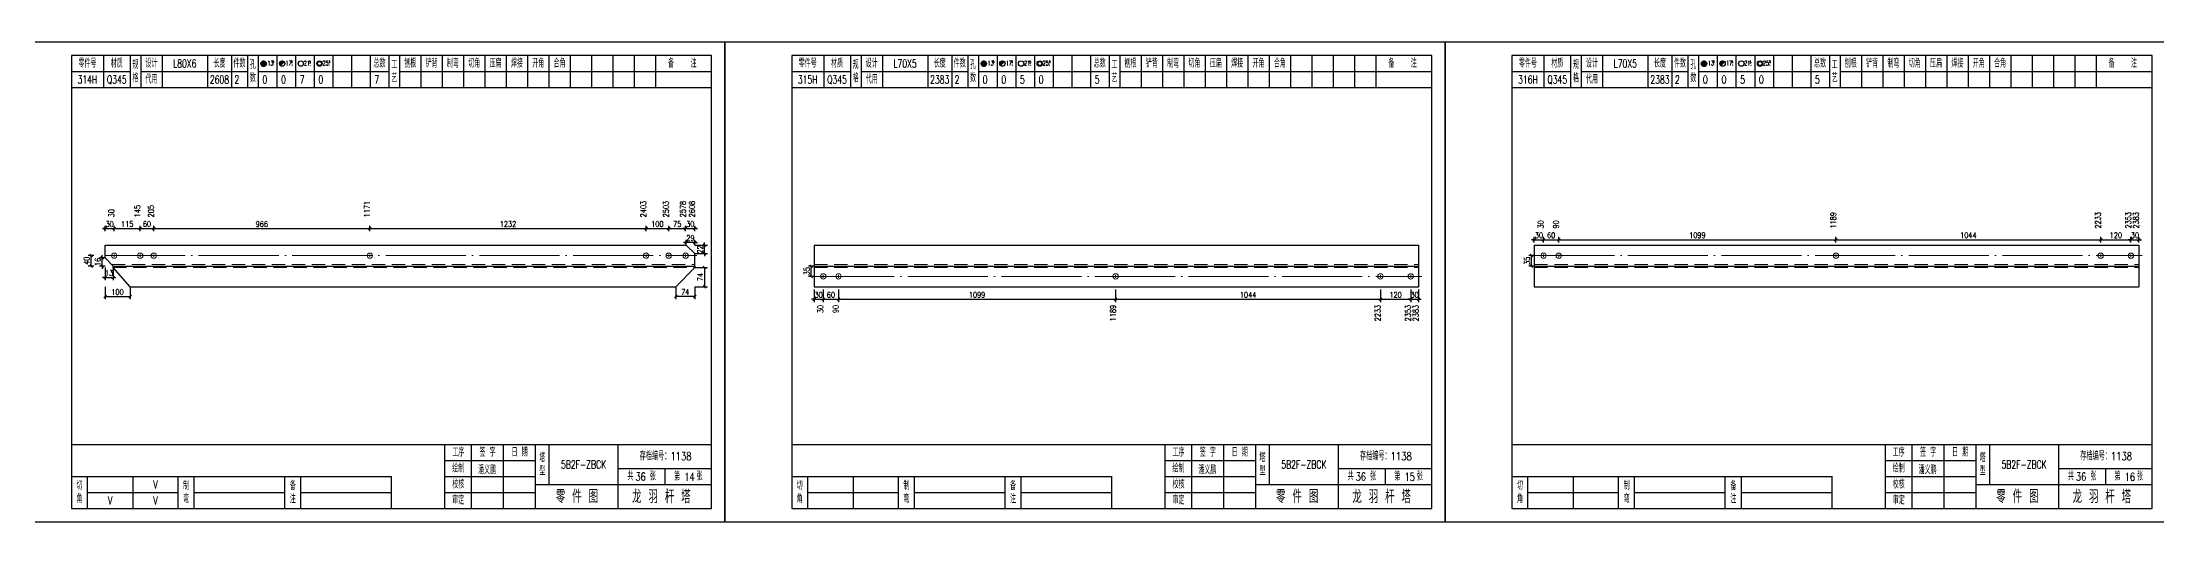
# Model space of a CAD drawing. Header units: millimetres. Extents: x 0 to 30240, y -10896 to -1348.
# Drawn here: x 3524 to 4317, y -2530 to -2350 of the extents above; entities that cross this region are included whole.
import ezdxf
from ezdxf.enums import TextEntityAlignment as Align

# ---------------------------------------------------------------- set-up
doc = ezdxf.new("R2010")
doc.units = ezdxf.units.MM
doc.header["$LTSCALE"] = 20
doc.header["$PDMODE"] = 1
doc.linetypes.add('DASHDOT2X', pattern=[1.75, 1.5, -0.125, 0, -0.125])
doc.linetypes.add('HIDDEN', pattern=[0.375, 0.25, -0.125])
for name, color, linetype, lineweight in [('1', 7, 'Continuous', 25), ('11', 3, 'Continuous', 13), ('2', 1, 'HIDDEN', 13), ('5', 1, 'Continuous', 13), ('7', 2, 'DASHDOT2X', 13)]:
    doc.layers.add(name, color=color, linetype=linetype, lineweight=lineweight)
doc.styles.get("Standard").update_dxf_attribs({"font": 'simplex', "width": 0.7, "bigfont": 'gbhzfs.shx'})
doc.styles.add('SYMBOL_TXT', font='txt.shx', dxfattribs={"width": 0.6})
doc.styles.add('TITLE_TXT', font='simplex.shx', dxfattribs={"width": 0.75, "height": 2.5, "bigfont": 'gbhzfs.shx'})
doc.dimstyles.get("Standard").update_dxf_attribs({"dimtxt": 2.1, "dimasz": 1, "dimexe": 1.05, "dimexo": 0, "dimgap": 0.63, "dimtad": 1, "dimzin": 0, "dimdsep": 46, "dimtxsty": 'standard', "dimblk": 'OBLIQUE', "dimblk1": 'OBLIQUE', "dimblk2": 'OBLIQUE', "dimcen": 0.09, "dimadec": 0, "dimazin": 0, "dimtfac": 1, "dimtdec": 1, "dimtix": 1, "dimtmove": 0, "dimatfit": 3, "dimfxl": 0, "dimtolj": 1, "dimtzin": 0, "dimarcsym": 0})
pattern_1 = [(0, (-3, 0), (0, 0.0125), [])]

# ---------------------------------------------------------------- blocks, each defined once
blk = doc.blocks.new('M12_HOLE')
h = blk.add_hatch()
h.set_pattern_fill('LINE', scale=0.1, style=0)
h.set_pattern_definition(pattern_1)
h.paths.add_polyline_path([(-5, 0, 1), (-1, 0, 1)])
at = {"color": 7}
blk.add_circle((-3, 0), 2, dxfattribs=at)
at = {"color": 7, "attachment_point": 1, "style": 'SYMBOL_TXT'}
for s, insert, char_height, width in [('13\\f??|b0|i0|c0|p54;.', (-0.1, 2.1), 3.5, 5.707), ('5', (3.7, 2.3), 1.8, 2.931)]:
    blk.add_mtext(s, dxfattribs=dict(at, insert=insert, char_height=char_height, width=width))
blk = doc.blocks.new('M16_HOLE')
h = blk.add_hatch()
h.set_pattern_fill('LINE', scale=0.1, style=0)
h.set_pattern_definition(pattern_1)
h.paths.add_polyline_path([(-1.6, 1.4, 0.668179), (-5, 0, 0.198912), (-4.4, -1.4)])
at = {"color": 7}
blk.add_circle((-3, 0), 2, dxfattribs=at)
at = {"color": 7, "attachment_point": 1, "style": 'SYMBOL_TXT'}
for s, insert, char_height, width in [('17.', (-0.4, 2.1), 3.5, 6.316), ('5', (3.6, 2.3), 1.8, 1.822)]:
    blk.add_mtext(s, dxfattribs=dict(at, insert=insert, char_height=char_height, width=width))
blk = doc.blocks.new('M20_HOLE')
at = {"color": 7}
blk.add_circle((-3, 0), 2, dxfattribs=at)
at = {"color": 7, "attachment_point": 1, "style": 'SYMBOL_TXT'}
for s, insert, char_height, width in [('21.', (-0.7, 2), 3.5, 6.074), ('5', (3.3, 2), 1.8, 1.458)]:
    blk.add_mtext(s, dxfattribs=dict(at, insert=insert, char_height=char_height, width=width))
blk = doc.blocks.new('M24_HOLE')
at = {"color": 7}
for radius in [2, 1.5]:
    blk.add_circle((-3, 0), radius, dxfattribs=at)
at = {"color": 7, "attachment_point": 1, "style": 'SYMBOL_TXT'}
for s, insert, char_height, width in [('25.', (-0.7, 2.1), 3.5, 2.429), ('5', (3.9, 2.3), 1.8, 1.944)]:
    blk.add_mtext(s, dxfattribs=dict(at, insert=insert, char_height=char_height, width=width))
blk = doc.blocks.new('JgCard')
for p, q in [((270, 180), (0, 180)), ((0, 180), (0, 0)), ((265, 175), (25, 175)), ((25, 175), (25, 5)), ((37, 175), (37, 163)), ((47, 175), (47, 163)), ((51, 175), (51, 163)), ((59, 175), (59, 163)), ((76, 175), (76, 163)), ((85, 175), (85, 163)), ((91, 175), (91, 163)), ((95, 175), (95, 163)), ((102, 175), (102, 163)), ((109, 175), (109, 163)), ((116, 175), (116, 163)), ((123, 175), (123, 163)), ((130, 175), (130, 163)), ((137, 175), (137, 163)), ((144, 175), (144, 163)), ((148, 175), (148, 163)), ((156, 175), (156, 163)), ((164, 175), (164, 163)), ((172, 175), (172, 163)), ((180, 175), (180, 163)), ((188, 175), (188, 163)), ((196, 175), (196, 163)), ((204, 175), (204, 163)), ((212, 175), (212, 163)), ((220, 175), (220, 163)), ((228, 175), (228, 163)), ((236, 175), (236, 163)), ((244, 175), (244, 163)), ((265, 5), (265, 175)), ((270, 0), (270, 180)), ((25, 169), (47, 169)), ((51, 169), (91, 169)), ((95, 169), (144, 169)), ((148, 169), (265, 169)), ((25, 163), (265, 163)), ((25, 29), (265, 29)), ((165, 5), (165, 29)), ((175, 5), (175, 29)), ((187, 5), (187, 29)), ((199, 5), (199, 29)), ((204, 29), (204, 14)), ((230, 5), (230, 29)), ((25, 17), (145, 17)), ((31, 5), (31, 17)), ((48, 17), (48, 5)), ((65, 5), (65, 17)), ((71, 5), (71, 17)), ((105, 5), (105, 17)), ((111, 5), (111, 17)), ((145, 5), (145, 17)), ((165, 23), (199, 23)), ((165, 17), (199, 17)), ((230, 20), (265, 20)), ((247.5, 20), (247.5, 14)), ((31, 11), (65, 11)), ((71, 11), (105, 11)), ((111, 11), (145, 11)), ((165, 11), (199, 11)), ((199, 14), (265, 14)), ((0, 0), (270, 0)), ((25, 5), (265, 5))]:
    blk.add_line(p, q)
blk.add_lwpolyline([(96.03, 171.99, -1), (98.03, 171.99, -1)], format="xyb", close=True)
blk.add_point((145, 96))
at = {"xscale": 0.5, "yscale": 0.5, "zscale": 0.5}
for name, p in [('M12_HOLE', (98.53, 171.99)), ('M16_HOLE', (105.5, 172)), ('M20_HOLE', (112.5, 172)), ('M24_HOLE', (119.5, 172))]:
    blk.add_blockref(name, p, dxfattribs=at)
at = {"style": 'TITLE_TXT', "width": 0.75}
for s, height, p in [('存档编号：1138', 3.076, (238.02, 23.07)), ('潘义鹏', 3, (177.45, 17.91)), ('龙 羽 杆 塔', 5, (235.17, 6.97))]:
    blk.add_text(s, height=height, dxfattribs=at).set_placement(p)
at = {"attachment_point": 5, "style": 'TITLE_TXT'}
for s, insert, char_height, width in [('零件号', (31, 172), 3, 15), ('材质', (42, 172), 3, 8), ('规格', (49, 169), 3, 4), ('代用', (55, 166), 3, 8), ('设计', (55, 172), 3, 8), ('长度', (80.5, 172), 3, 8), ('件数', (88, 172), 3, 6), ('孔数', (93, 169), 3, 4), ('总数', (140.5, 172), 3, 7), ('工\\P艺', (146, 169), 3, 4), ('刨根', (152, 172), 3, 8), ('铲背', (160, 172), 3, 8), ('制弯', (168, 172), 3, 8), ('切角', (176, 172), 3, 8), ('压扁', (184, 172), 3, 8), ('焊接', (192, 172), 3, 8), ('开角', (200, 172), 3, 8), ('合角', (208, 172), 3, 8), ('备    注', (254, 172), 3, 22), ('工序', (170, 26), 3, 10), ('签 字', (181, 26), 3, 12), ('日 期', (193, 26), 3, 12), ('塔\\P型', (201.5, 21.5), 3, 5), ('绘制', (170, 20), 3, 10), ('共    张', (238.75, 17), 3, 17.5), ('第    张', (256.25, 17), 3, 17.5), ('切\\P角', (28, 11), 3, 6), ('制\\P弯', (68, 11), 3, 6), ('备\\P注', (108, 11), 3, 6), ('校核', (170, 14), 3, 10), ('审定', (170, 8), 3, 10), ('零 件 图', (214.5, 9.5), 5, 31)]:
    blk.add_mtext(s, dxfattribs=dict(at, insert=insert, char_height=char_height, width=width))
blk = doc.blocks.new('M20')
for p, q in [((-0.5, 0), (0.5, 0)), ((0, -0.5), (0, 0.5))]:
    blk.add_line(p, q)
blk.add_circle((0, 0), 1)
blk = doc.blocks.new('_Oblique')
at = {"color": 0, "linetype": 'ByBlock', "lineweight": -2}
blk.add_line((-0.5, -0.5), (0.5, 0.5), dxfattribs=at)
blk = doc.blocks.new('*D798')
at = {"layer": '11', "color": 0, "lineweight": -2}
for p, q in [((3547.6, -2420.38), (3546.6, -2420.38)), ((3547.6, -2421.43), (3547.6, -2419.33)), ((3547.6, -2420.38), (3551.04, -2420.38)), ((3551.04, -2421.43), (3551.04, -2419.33)), ((3551.04, -2420.38), (3552.04, -2420.38))]:
    blk.add_line(p, q, dxfattribs=at)
at = {"layer": 'Defpoints', "color": 0}
for p in [(3547.6, -2421.43), (3551.04, -2420.38), (3551.04, -2421.43)]:
    blk.add_point(p, dxfattribs=at)
at = {"layer": '11', "color": 0, "lineweight": -2}
blk.add_blockref('_Oblique', (3547.6, -2420.38), dxfattribs=at)
at = {"layer": '11', "color": 0, "lineweight": -2, "rotation": 180}
blk.add_blockref('_Oblique', (3551.04, -2420.38), dxfattribs=at)
at = {"layer": '11', "color": 0, "insert": (3549.32, -2418.7), "char_height": 2.1, "attachment_point": 5}
blk.add_mtext('\\A1;30', dxfattribs=at)
blk = doc.blocks.new('*D805')
at = {"layer": '11', "color": 0, "lineweight": -2}
for p, q in [((3765.26, -2420.38), (3764.26, -2420.38)), ((3765.26, -2421.43), (3765.26, -2419.33)), ((3765.26, -2420.38), (3768.7, -2420.38)), ((3768.7, -2421.43), (3768.7, -2419.33)), ((3768.7, -2420.38), (3769.7, -2420.38))]:
    blk.add_line(p, q, dxfattribs=at)
at = {"layer": 'Defpoints', "color": 0}
for p in [(3765.26, -2421.43), (3768.7, -2420.38), (3768.7, -2421.43)]:
    blk.add_point(p, dxfattribs=at)
at = {"layer": '11', "color": 0, "lineweight": -2}
blk.add_blockref('_Oblique', (3765.26, -2420.38), dxfattribs=at)
at = {"layer": '11', "color": 0, "lineweight": -2, "rotation": 180}
blk.add_blockref('_Oblique', (3768.7, -2420.38), dxfattribs=at)
at = {"layer": '11', "color": 0, "insert": (3766.98, -2418.7), "char_height": 2.1, "attachment_point": 5}
blk.add_mtext('\\A1;30', dxfattribs=at)
blk = doc.blocks.new('*D807')
at = {"layer": '11', "color": 0, "lineweight": -2}
for p, q in [((3547.6, -2438.71), (3546.6, -2438.71)), ((3547.6, -2435.04), (3547.6, -2439.76)), ((3547.6, -2438.71), (3550.7, -2438.71)), ((3550.7, -2435.04), (3550.7, -2439.76)), ((3550.7, -2438.71), (3551.7, -2438.71))]:
    blk.add_line(p, q, dxfattribs=at)
at = {"layer": 'Defpoints', "color": 0}
for p in [(3547.6, -2435.04), (3550.7, -2435.04), (3550.7, -2438.71)]:
    blk.add_point(p, dxfattribs=at)
at = {"layer": '11', "color": 0, "lineweight": -2}
blk.add_blockref('_Oblique', (3547.6, -2438.71), dxfattribs=at)
at = {"layer": '11', "color": 0, "lineweight": -2, "rotation": 180}
blk.add_blockref('_Oblique', (3550.7, -2438.71), dxfattribs=at)
at = {"layer": '11', "color": 0, "insert": (3549.15, -2437.03), "char_height": 2.1, "attachment_point": 5}
blk.add_mtext('\\A1;13', dxfattribs=at)
blk = doc.blocks.new('*D808')
at = {"layer": '11', "color": 0, "lineweight": -2}
for p, q in [((3547.6, -2431.35), (3545.5, -2431.35)), ((3546.55, -2431.35), (3546.55, -2430.35)), ((3546.55, -2434.45), (3546.55, -2431.35)), ((3547.6, -2434.45), (3545.5, -2434.45)), ((3546.55, -2434.45), (3546.55, -2435.45))]:
    blk.add_line(p, q, dxfattribs=at)
at = {"layer": 'Defpoints', "color": 0}
for p in [(3546.55, -2431.35), (3547.6, -2431.35), (3547.6, -2434.45)]:
    blk.add_point(p, dxfattribs=at)
at = {"layer": '11', "color": 0, "lineweight": -2}
for p, rotation in [((3546.55, -2431.35), 270), ((3546.55, -2434.45), 90)]:
    blk.add_blockref('_Oblique', p, dxfattribs=dict(at, rotation=rotation))
at = {"layer": '11', "color": 0, "insert": (3544.87, -2432.9), "char_height": 2.1, "attachment_point": 5, "rotation": 90}
blk.add_mtext('\\A1;16', dxfattribs=at)
blk = doc.blocks.new('*D809')
at = {"layer": '11', "color": 0, "lineweight": -2}
for p, q in [((3768.7, -2435.04), (3773.43, -2435.04)), ((3772.38, -2435.04), (3772.38, -2442.22)), ((3768.7, -2442.22), (3773.43, -2442.22))]:
    blk.add_line(p, q, dxfattribs=at)
at = {"layer": 'Defpoints', "color": 0}
for p in [(3768.7, -2435.04), (3768.7, -2442.22), (3772.38, -2442.22)]:
    blk.add_point(p, dxfattribs=at)
at = {"layer": '11', "color": 0, "lineweight": -2}
for p, rotation in [((3772.38, -2435.04), 90), ((3772.38, -2442.22), 270)]:
    blk.add_blockref('_Oblique', p, dxfattribs=dict(at, rotation=rotation))
at = {"layer": '11', "color": 0, "insert": (3770.7, -2438.63), "char_height": 2.1, "attachment_point": 5, "rotation": 90}
blk.add_mtext('\\A1;74', dxfattribs=at)
blk = doc.blocks.new('*D810')
at = {"layer": '11', "color": 0, "lineweight": -2}
for p, q in [((3761.55, -2442.22), (3761.55, -2446.95)), ((3768.7, -2445.9), (3761.55, -2445.9)), ((3768.7, -2442.22), (3768.7, -2446.95))]:
    blk.add_line(p, q, dxfattribs=at)
at = {"layer": 'Defpoints', "color": 0}
for p in [(3761.55, -2442.22), (3761.55, -2445.9), (3768.7, -2442.22)]:
    blk.add_point(p, dxfattribs=at)
at = {"layer": '11', "color": 0, "lineweight": -2, "rotation": 180}
blk.add_blockref('_Oblique', (3761.55, -2445.9), dxfattribs=at)
at = {"layer": '11', "color": 0, "lineweight": -2}
blk.add_blockref('_Oblique', (3768.7, -2445.9), dxfattribs=at)
at = {"layer": '11', "color": 0, "insert": (3765.12, -2444.22), "char_height": 2.1, "attachment_point": 5}
blk.add_mtext('\\A1;74', dxfattribs=at)
blk = doc.blocks.new('*D811')
at = {"layer": '11', "color": 0, "lineweight": -2}
for p, q in [((3768.7, -2426.68), (3773.43, -2426.68)), ((3768.7, -2429.79), (3773.43, -2429.79)), ((3772.38, -2426.68), (3772.38, -2425.68)), ((3772.38, -2429.79), (3772.38, -2426.68)), ((3772.38, -2429.79), (3772.38, -2430.79))]:
    blk.add_line(p, q, dxfattribs=at)
at = {"layer": 'Defpoints', "color": 0}
for p in [(3768.7, -2426.68), (3768.7, -2429.79), (3772.38, -2426.68)]:
    blk.add_point(p, dxfattribs=at)
at = {"layer": '11', "color": 0, "lineweight": -2}
for p, rotation in [((3772.38, -2426.68), 270), ((3772.38, -2429.79), 90)]:
    blk.add_blockref('_Oblique', p, dxfattribs=dict(at, rotation=rotation))
at = {"layer": '11', "color": 0, "insert": (3770.7, -2428.24), "char_height": 2.1, "attachment_point": 5, "rotation": 90}
blk.add_mtext('\\A1;22', dxfattribs=at)
blk = doc.blocks.new('*D812')
at = {"layer": '11', "color": 0, "lineweight": -2}
for p, q in [((3765.4, -2426.68), (3765.4, -2424.58)), ((3768.7, -2426.68), (3768.7, -2424.58)), ((3765.4, -2425.63), (3764.4, -2425.63)), ((3768.7, -2425.63), (3765.4, -2425.63)), ((3768.7, -2425.63), (3769.7, -2425.63))]:
    blk.add_line(p, q, dxfattribs=at)
at = {"layer": 'Defpoints', "color": 0}
for p in [(3765.4, -2425.63), (3765.4, -2426.68), (3768.7, -2426.68)]:
    blk.add_point(p, dxfattribs=at)
at = {"layer": '11', "color": 0, "lineweight": -2}
blk.add_blockref('_Oblique', (3765.4, -2425.63), dxfattribs=at)
at = {"layer": '11', "color": 0, "lineweight": -2, "rotation": 180}
blk.add_blockref('_Oblique', (3768.7, -2425.63), dxfattribs=at)
at = {"layer": '11', "color": 0, "insert": (3767.05, -2423.95), "char_height": 2.1, "attachment_point": 5}
blk.add_mtext('\\A1;29', dxfattribs=at)
blk = doc.blocks.new('*D814')
at = {"layer": '11', "color": 0, "lineweight": -2}
for p, q in [((3813.4, -2446.95), (3812.4, -2446.95)), ((3813.4, -2443.27), (3813.4, -2448)), ((3813.4, -2446.95), (3816.84, -2446.95)), ((3816.84, -2443.27), (3816.84, -2448)), ((3816.84, -2446.95), (3817.84, -2446.95))]:
    blk.add_line(p, q, dxfattribs=at)
at = {"layer": 'Defpoints', "color": 0}
for p in [(3813.4, -2443.27), (3816.84, -2443.27), (3816.84, -2446.95)]:
    blk.add_point(p, dxfattribs=at)
at = {"layer": '11', "color": 0, "lineweight": -2}
blk.add_blockref('_Oblique', (3813.4, -2446.95), dxfattribs=at)
at = {"layer": '11', "color": 0, "lineweight": -2, "rotation": 180}
blk.add_blockref('_Oblique', (3816.84, -2446.95), dxfattribs=at)
at = {"layer": '11', "color": 0, "insert": (3815.12, -2445.27), "char_height": 2.1, "attachment_point": 5}
blk.add_mtext('\\A1;30', dxfattribs=at)
blk = doc.blocks.new('*D819')
at = {"layer": '11', "color": 0, "lineweight": -2}
for p, q in [((4037.06, -2446.95), (4036.06, -2446.95)), ((4037.06, -2443.27), (4037.06, -2448)), ((4037.06, -2446.95), (4040, -2446.95)), ((4040, -2443.27), (4040, -2448)), ((4040, -2446.95), (4041, -2446.95))]:
    blk.add_line(p, q, dxfattribs=at)
at = {"layer": 'Defpoints', "color": 0}
for p in [(4037.06, -2443.27), (4040, -2443.27), (4040, -2446.95)]:
    blk.add_point(p, dxfattribs=at)
at = {"layer": '11', "color": 0, "lineweight": -2}
blk.add_blockref('_Oblique', (4037.06, -2446.95), dxfattribs=at)
at = {"layer": '11', "color": 0, "lineweight": -2, "rotation": 180}
blk.add_blockref('_Oblique', (4040, -2446.95), dxfattribs=at)
at = {"layer": '11', "color": 0, "insert": (4038.53, -2445.27), "char_height": 2.1, "attachment_point": 5}
blk.add_mtext('\\A1;30', dxfattribs=at)
blk = doc.blocks.new('*D821')
at = {"layer": '11', "color": 0, "lineweight": -2}
for p, q in [((4083.4, -2424.58), (4082.4, -2424.58)), ((4083.4, -2425.63), (4083.4, -2423.53)), ((4083.4, -2424.58), (4086.84, -2424.58)), ((4086.84, -2425.63), (4086.84, -2423.53)), ((4086.84, -2424.58), (4087.84, -2424.58))]:
    blk.add_line(p, q, dxfattribs=at)
at = {"layer": 'Defpoints', "color": 0}
for p in [(4086.84, -2424.58), (4083.4, -2425.63), (4086.84, -2425.63)]:
    blk.add_point(p, dxfattribs=at)
at = {"layer": '11', "color": 0, "lineweight": -2}
blk.add_blockref('_Oblique', (4083.4, -2424.58), dxfattribs=at)
at = {"layer": '11', "color": 0, "lineweight": -2, "rotation": 180}
blk.add_blockref('_Oblique', (4086.84, -2424.58), dxfattribs=at)
at = {"layer": '11', "color": 0, "insert": (4085.12, -2422.9), "char_height": 2.1, "attachment_point": 5}
blk.add_mtext('\\A1;30', dxfattribs=at)
blk = doc.blocks.new('*D826')
at = {"layer": '11', "color": 0, "lineweight": -2}
for p, q in [((4307.06, -2424.58), (4306.06, -2424.58)), ((4307.06, -2425.63), (4307.06, -2423.53)), ((4307.06, -2424.58), (4310, -2424.58)), ((4310, -2425.63), (4310, -2423.53)), ((4310, -2424.58), (4311, -2424.58))]:
    blk.add_line(p, q, dxfattribs=at)
at = {"layer": 'Defpoints', "color": 0}
for p in [(4310, -2424.58), (4307.06, -2425.63), (4310, -2425.63)]:
    blk.add_point(p, dxfattribs=at)
at = {"layer": '11', "color": 0, "lineweight": -2}
blk.add_blockref('_Oblique', (4307.06, -2424.58), dxfattribs=at)
at = {"layer": '11', "color": 0, "lineweight": -2, "rotation": 180}
blk.add_blockref('_Oblique', (4310, -2424.58), dxfattribs=at)
at = {"layer": '11', "color": 0, "insert": (4308.53, -2422.9), "char_height": 2.1, "attachment_point": 5}
blk.add_mtext('\\A1;30', dxfattribs=at)

msp = doc.modelspace()

# ---------------------------------------------------------------- linework, layer by layer
at = {"layer": '1'}
for p, q in [((3547.6, -2431.347), (3547.6, -2426.685)), ((3547.6, -2426.685), (3765.396, -2426.685)), ((3550.696, -2434.455), (3547.6, -2431.347)), ((3765.396, -2426.685), (3768.7, -2429.793)), ((3768.7, -2434.455), (3768.7, -2429.793)), ((3813.4, -2426.685), (3813.4, -2442.225)), ((3813.4, -2426.685), (4040, -2426.685)), ((4040, -2426.685), (4040, -2442.225)), ((4083.4, -2426.685), (4083.4, -2442.225)), ((4083.4, -2426.685), (4310, -2426.685)), ((4310, -2426.685), (4310, -2442.225)), ((3550.696, -2435.038), (3550.696, -2434.455)), ((3550.696, -2434.455), (3768.7, -2434.455)), ((3556.974, -2442.225), (3550.696, -2435.038)), ((3761.546, -2442.225), (3768.7, -2435.038)), ((3768.7, -2434.455), (3768.7, -2435.038)), ((3813.4, -2434.455), (4040, -2434.455)), ((4083.4, -2434.455), (4310, -2434.455)), ((3556.974, -2442.225), (3761.546, -2442.225)), ((3813.4, -2442.225), (4040, -2442.225)), ((4083.4, -2442.225), (4310, -2442.225))]:
    msp.add_line(p, q, dxfattribs=at)
at = {"layer": '2'}
for p, q in [((3550.115, -2433.872), (3768.7, -2433.872)), ((3550.696, -2435.038), (3768.7, -2435.038)), ((3813.4, -2433.9), (4040, -2433.9)), ((3813.4, -2435.01), (4040, -2435.01)), ((4083.4, -2433.9), (4310, -2433.9)), ((4083.4, -2435.01), (4310, -2435.01))]:
    msp.add_line(p, q, dxfattribs=at)
at = {"layer": '7'}
for p, q in [((3547.6, -2430.57), (3769.46, -2430.57)), ((4083.4, -2430.57), (4311.26, -2430.57)), ((3813.4, -2438.34), (4041.26, -2438.34))]:
    msp.add_line(p, q, dxfattribs=at)

# ---------------------------------------------------------------- block references
at = {"layer": '1'}
for p in [(3510, -2530.455), (3780, -2530.455), (4050, -2530.455)]:
    msp.add_blockref('JgCard', p, dxfattribs=at)
at = {"layer": '5'}
for p in [(3551.04, -2430.57), (3560.789, -2430.57), (3565.875, -2430.57), (3646.867, -2430.57), (3750.425, -2430.57), (3758.902, -2430.57), (3765.26, -2430.57), (4086.84, -2430.57), (4092.545, -2430.57), (4196.452, -2430.57), (4295.717, -2430.57), (4307.06, -2430.57), (3816.84, -2438.34), (3822.545, -2438.34), (3926.452, -2438.34), (4025.717, -2438.34), (4037.06, -2438.34)]:
    msp.add_blockref('M20', p, dxfattribs=at)

# ---------------------------------------------------------------- texts
at = {"style": 'TITLE_TXT', "width": 0.75}
for s, p in [('36', (3746.438, -2515.024)), ('14', (3764.744, -2515.114)), ('36', (4016.438, -2515.024)), ('15', (4034.744, -2515.114)), ('36', (4286.438, -2515.024)), ('16', (4304.744, -2515.114))]:
    msp.add_text(s, height=3, dxfattribs=at).set_placement(p)
at = {"layer": '1', "width": 0.7}
for s, p in [('L80X6', (3577.5, -2358.455)), ('L70X5', (3847.5, -2358.455)), ('L70X5', (4117.5, -2358.455)), ('314H', (3541, -2364.455)), ('Q345', (3552, -2364.455)), ('2608', (3590.5, -2364.455)), ('2', (3597, -2364.455)), ('0', (3607.5, -2364.455)), ('0', (3614.5, -2364.455)), ('7', (3621.5, -2364.455)), ('0', (3628.5, -2364.455)), ('7', (3649.5, -2364.455)), ('315H', (3811, -2364.455)), ('Q345', (3822, -2364.455)), ('2383', (3860.5, -2364.455)), ('2', (3867, -2364.455)), ('0', (3877.5, -2364.455)), ('0', (3884.5, -2364.455)), ('5', (3891.5, -2364.455)), ('0', (3898.5, -2364.455)), ('5', (3919.5, -2364.455)), ('316H', (4081, -2364.455)), ('Q345', (4092, -2364.455)), ('2383', (4130.5, -2364.455)), ('2', (4137, -2364.455)), ('0', (4147.5, -2364.455)), ('0', (4154.5, -2364.455)), ('5', (4161.5, -2364.455)), ('0', (4168.5, -2364.455)), ('5', (4189.5, -2364.455)), ('V', (3566.5, -2516.455)), ('V', (3549.5, -2522.455)), ('V', (3566.5, -2522.455))]:
    msp.add_text(s, height=3, dxfattribs=at).set_placement(p, align=Align.MIDDLE_CENTER)
for s, p in [('30', (3551.04, -2416.185)), ('145', (3560.791, -2416.185)), ('205', (3565.877, -2416.185)), ('1171', (3646.836, -2416.185)), ('2403', (3750.445, -2416.185)), ('2503', (3758.922, -2416.185)), ('2578', (3765.282, -2416.185)), ('2608', (3768.7, -2416.185)), ('1189', (4196.493, -2420.385)), ('2233', (4295.738, -2420.385)), ('2353', (4307.081, -2420.385)), ('2383', (4310, -2420.385)), ('30', (4086.843, -2420.385)), ('90', (4092.548, -2420.385))]:
    msp.add_text(s, height=2.1, rotation=90, dxfattribs=at).set_placement(p)
for s, p in [('30', (3816.843, -2449.05)), ('90', (3822.548, -2449.05)), ('1189', (3926.493, -2449.05)), ('2233', (4025.737, -2449.05)), ('2353', (4037.081, -2449.05)), ('2383', (4040, -2449.05))]:
    msp.add_text(s, height=2.1, rotation=90, dxfattribs=at).set_placement(p, align=Align.RIGHT)
at = {"layer": '1', "char_height": 3, "width": 26, "attachment_point": 5}
for insert in [(3727, -2508.955), (3997, -2508.955), (4267, -2508.955)]:
    msp.add_mtext('5B2F-ZBCK', dxfattribs=dict(at, insert=insert))

# ---------------------------------------------------------------- dimensions: what is measured, and where the dimension line sits
at = {"layer": '1'}
for base, p1, p2, text in [((3542.35, -2430.57), (3543.35, -2434.455), (3543.35, -2430.57), '40'), ((4082.35, -2430.57), (4083.35, -2434.455), (4083.35, -2430.57), '35'), ((3812.35, -2434.455), (3813.35, -2438.34), (3813.35, -2434.455), '35')]:
    msp.add_linear_dim(base=base, p1=p1, p2=p2, angle=90, text=text, dimstyle='standard', dxfattribs=at).render()
at = {"layer": '11'}
for base, p1, p2, text, picture, middle in [((3551.04, -2420.385), (3547.6, -2421.435), (3551.04, -2421.435), '30', '*D798', (3549.32, -2418.705)), ((3768.7, -2420.385), (3765.26, -2421.435), (3768.7, -2421.435), '30', '*D805', (3766.98, -2418.705)), ((3765.396, -2425.635), (3768.7, -2426.685), (3765.396, -2426.685), '29', '*D812', (3767.048, -2423.955)), ((4086.84, -2424.585), (4083.4, -2425.635), (4086.84, -2425.635), '30', '*D821', (4085.12, -2422.905)), ((4310, -2424.585), (4307.06, -2425.635), (4310, -2425.635), '30', '*D826', (4308.53, -2422.905)), ((3550.696, -2438.713), (3547.6, -2435.038), (3550.696, -2435.038), '13', '*D807', (3549.148, -2437.033)), ((3761.546, -2445.9), (3768.7, -2442.225), (3761.546, -2442.225), '74', '*D810', (3765.123, -2444.22)), ((3816.84, -2446.95), (3813.4, -2443.275), (3816.84, -2443.275), '30', '*D814', (3815.12, -2445.27)), ((4040, -2446.95), (4037.06, -2443.275), (4040, -2443.275), '30', '*D819', (4038.53, -2445.27))]:
    dim = msp.add_linear_dim(base=base, p1=p1, p2=p2, text=text, dimstyle='standard', dxfattribs=at)
    dim.commit()
    dim.dimension.update_dxf_attribs({"geometry": picture, "text_midpoint": middle})
for base, p1, p2, text in [((3560.789, -2420.385), (3551.04, -2421.435), (3560.789, -2421.435), '115'), ((3565.875, -2420.385), (3560.789, -2421.435), (3565.875, -2421.435), '60'), ((3646.867, -2420.385), (3565.875, -2421.435), (3646.867, -2421.435), '966'), ((3750.425, -2420.385), (3646.867, -2421.435), (3750.425, -2421.435), '1232'), ((3758.902, -2420.385), (3750.425, -2421.435), (3758.902, -2421.435), '100'), ((3765.26, -2420.385), (3758.902, -2421.435), (3765.26, -2421.435), '75'), ((4092.545, -2424.585), (4086.84, -2425.635), (4092.545, -2425.635), '60'), ((4196.452, -2424.585), (4092.545, -2425.635), (4196.452, -2425.635), '1099'), ((4295.717, -2424.585), (4196.452, -2425.635), (4295.717, -2425.635), '1044'), ((4307.06, -2424.585), (4295.717, -2425.635), (4307.06, -2425.635), '120'), ((3556.974, -2445.9), (3547.6, -2442.225), (3556.974, -2442.225), '100'), ((3822.545, -2446.95), (3816.84, -2443.275), (3822.545, -2443.275), '60'), ((3926.452, -2446.95), (3822.545, -2443.275), (3926.452, -2443.275), '1099'), ((4025.717, -2446.95), (3926.452, -2443.275), (4025.717, -2443.275), '1044'), ((4037.06, -2446.95), (4025.717, -2443.275), (4037.06, -2443.275), '120')]:
    msp.add_linear_dim(base=base, p1=p1, p2=p2, text=text, dimstyle='standard', dxfattribs=at).render()
for base, p1, p2, text, picture, middle in [((3546.55, -2431.347), (3547.6, -2434.455), (3547.6, -2431.347), '16', '*D808', (3544.87, -2432.901)), ((3772.375, -2426.685), (3768.7, -2429.793), (3768.7, -2426.685), '22', '*D811', (3770.695, -2428.239)), ((3772.375, -2442.225), (3768.7, -2435.038), (3768.7, -2442.225), '74', '*D809', (3770.695, -2438.631))]:
    dim = msp.add_linear_dim(base=base, p1=p1, p2=p2, angle=90, text=text, dimstyle='standard', dxfattribs=at)
    dim.commit()
    dim.dimension.update_dxf_attribs({"geometry": picture, "text_midpoint": middle})

doc.saveas('drawing.dxf')
